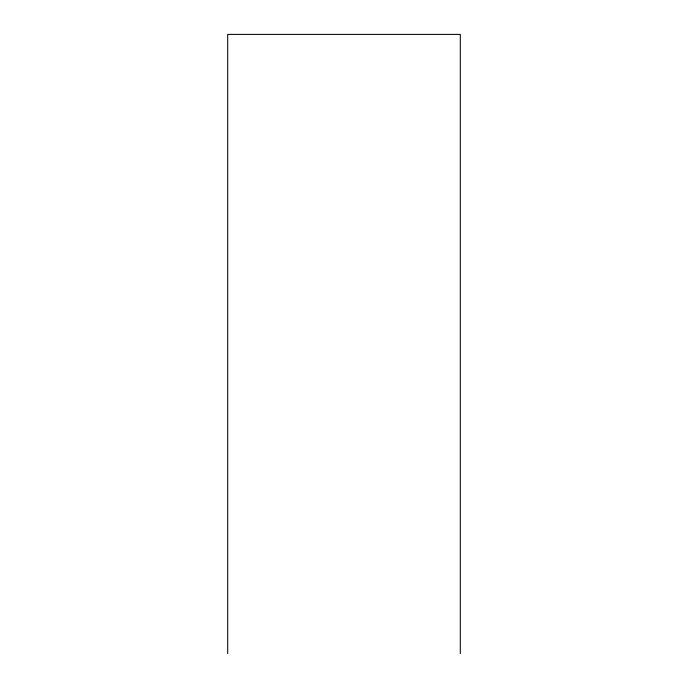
<?xml version="1.0" encoding="UTF-8"?>
<svg xmlns="http://www.w3.org/2000/svg" width="688" height="688" viewBox="0 0 688 688"><rect width="100%" height="100%" fill="white"/><g stroke="black" fill="none" stroke-linecap="round" stroke-linejoin="round"><path stroke-width="1.03" d="M460.298 653.6L460.298 34.4L227.702 34.4L227.702 653.6"/></g></svg>
